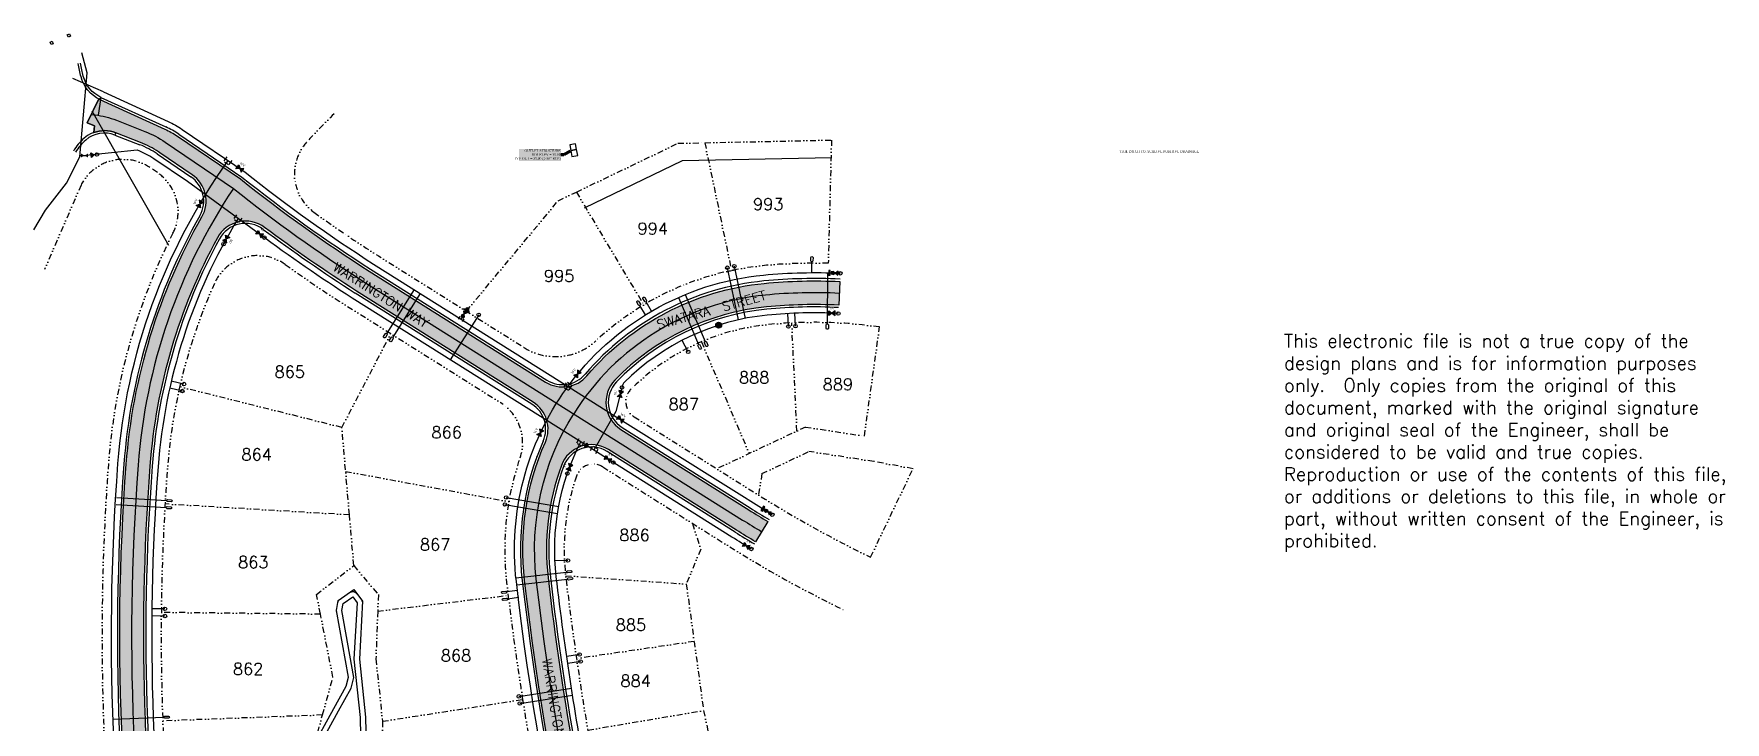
# Model space of a CAD drawing. Header units: feet. Extents: x 2247650 to 2249098, y 83114 to 84783.
# Drawn here: x 2247669 to 2249098, y 84201 to 84783 of the extents above; entities that cross this region are included whole.
import ezdxf
from ezdxf.enums import TextEntityAlignment as Align

# ---------------------------------------------------------------- set-up
doc = ezdxf.new("R2010")
doc.units = ezdxf.units.FT
doc.header["$MEASUREMENT"] = 0
doc.linetypes.add('DIVIDE', pattern=[1.25, 0.5, -0.25, 0, -0.25, 0, -0.25])
doc.layers.get('0').update_dxf_attribs({"lineweight": 0})
for name, color, linetype in [('BARSCALE', 3, 'Continuous'), ('C-TEXT-LOT-NUMBERS', 1, 'Continuous'), ('C-TEXT-XSECT', 2, 'Continuous'), ('C-WATERLINE-EXISTING', 1, 'ECEC EXISTING W'), ('CURB-BOC', 3, 'Continuous'), ('CURB-EOP', 2, 'Continuous'), ('DISCLAIMER', 2, 'Continuous'), ('LINES-GRADING-NO PLOT', 6, 'Continuous'), ('MODEL-GRADING', 7, 'Continuous'), ('P-UTIL-SS', 2, 'Continuous'), ('ROAD-CL-PROPOSED', 2, 'Continuous'), ('SC-STORMWATER', 30, 'Continuous'), ('SEWER-PRESSURE-EXISTING', 1, 'ECEC EXISTING PS'), ('SEWER-PRESSURE-PROPOSED', 4, 'ECEC PR PS'), ('SL-CALCULATED', 7, 'DIVIDE'), ('SL-CURB-TC', 2, 'Continuous'), ('SL-E0P', 1, 'Continuous'), ('SW-PROPOSED', 3, 'Continuous'), ('TEXT-SW', 3, 'Continuous'), ('TEXT-WATER-PROPOSED', 3, 'Continuous'), ('WATERLINE-PROPOSED', 5, 'ECEC PR W'), ('WATERLINE-SERVICE', 3, 'Continuous')]:
    doc.layers.add(name, color=color, linetype=linetype)
doc.styles.add('ECES TIMES', font='times.ttf', dxfattribs={"width": 0.9990000000000001, "height": 0.1})
doc.styles.add('LINESHAPE', font='txt.shx')
doc.styles.get("Standard").update_dxf_attribs({"font": 'simplex.shx'})
doc.styles.add('TIMES', font='times.ttf', dxfattribs={"height": 4.800000000000001})
doc.linetypes.add('ECEC EXISTING PS', pattern='A,0.4,-0.1,0.4,-0.1,0.4,-0.1,0.4,-0.1,0.4,-0.1,["  PS",LINESHAPE,S=0.09,R=0,X=-0.28,Y=-0.04],-0.11', length=2.61)
doc.linetypes.add('ECEC EXISTING W', pattern='A,0.4,-0.1,0.4,-0.1,0.4,-0.1,0.4,-0.1,0.4,-0.1,["  W",LINESHAPE,S=0.09,R=0,X=-0.28,Y=-0.04],-0.04', length=2.54)
doc.linetypes.add('ECEC PR PS', pattern='A,2.5,-0.2,[" PS ",TIMES,S=0.02,R=0,X=-0.185,Y=-0.045],-0.1', length=2.8)
doc.linetypes.add('ECEC PR W', pattern='A,2.5,-0.2,[" W ",TIMES,S=0.02,R=0,X=-0.165,Y=-0.045],-0.05', length=2.75)
doc.dimstyles.get("Standard").update_dxf_attribs({"dimtxt": 0.18, "dimasz": 0.18, "dimexe": 0.18, "dimexo": 0.0625, "dimgap": 0.09, "dimtad": 0, "dimtih": 1, "dimtoh": 1, "dimdec": 4, "dimzin": 0, "dimdsep": 46, "dimtxsty": 'Standard', "dimcen": 0.09, "dimadec": 0, "dimazin": 0, "dimtfac": 1, "dimtdec": 4, "dimtofl": 0, "dimtmove": 0, "dimatfit": 3, "dimfxl": 1, "dimtolj": 1, "dimtzin": 0, "dimarcsym": 0})

# ---------------------------------------------------------------- blocks, each defined once
blk = doc.blocks.new('JB')
blk.add_lwpolyline([(-1, -1), (1, -1), (1, 1), (-1, 1)], close=True)
blk = doc.blocks.new('A$C784F61EA')
at = {"layer": 'WATERLINE-PROPOSED', "linetype": 'Continuous', "lineweight": -2}
for p, q in [((-2.233187295030802, -2.415273295890074), (-2.90008034510538, 1.552483360341284)), ((2.900080344174057, -1.552483360341284), (2.233187295962125, 2.415273295890074))]:
    blk.add_line(p, q, dxfattribs=at)
at = {"layer": 'WATERLINE-PROPOSED', "color": 5, "flags": 128}
for points in [[(1.552483360748738, 2.900080343708396), (-2.41527329524979, 2.233187295496464)], [(-1.552483359817415, -2.900080345571041), (2.415273296646774, -2.233187295496464)]]:
    blk.add_lwpolyline(points, dxfattribs=at)
blk = doc.blocks.new('A$C793941FC')
at = {"layer": 'WATERLINE-PROPOSED'}
h = blk.add_hatch(color=3, dxfattribs=at)
h.dxf.hatch_style = 1
h.paths.add_polyline_path([(6.229723403805565e-10, -3.334921783171296e-10), (2.900080344639719, -1.552483360341284), (2.233187296427786, 2.415273295890074)])
h.paths.add_polyline_path([(-2.900080344639719, 1.552483360341285), (-2.233187294565142, -2.415273295890075), (6.229723403805565e-10, -3.334920117836759e-10)])
at = {"layer": 'WATERLINE-PROPOSED', "color": 3, "linetype": 'Continuous', "lineweight": -2}
for p, q in [((-2.900080344639719, 1.552483360341284), (2.900080344639719, -1.552483360341284)), ((-2.233187294565141, -2.415273295890074), (-2.900080344639719, 1.552483360341284)), ((2.233187296427786, 2.415273295890074), (-2.233187294565141, -2.415273295890074)), ((2.900080344639719, -1.552483360341284), (2.233187296427786, 2.415273295890074))]:
    blk.add_line(p, q, dxfattribs=at)
at = {"layer": 'WATERLINE-PROPOSED', "color": 1, "linetype": 'Continuous', "lineweight": -2, "style": 'ECES TIMES', "width": 0.9990000000000001}
blk.add_text('WV', height=2, rotation=9.540988366794464, dxfattribs=at).set_placement((-0.5344977872446179, 3.140702776785474), align=Align.CENTER)
blk = doc.blocks.new('A$C06C51456')
at = {"layer": 'WATERLINE-PROPOSED', "color": 3, "linetype": 'Continuous', "lineweight": -2}
for p, q in [((-2.233187295030802, -2.415273295890074), (-2.90008034510538, 1.552483360341284)), ((2.900080344174057, -1.552483360341284), (2.233187295962125, 2.415273295890074))]:
    blk.add_line(p, q, dxfattribs=at)
at = {"layer": 'WATERLINE-PROPOSED', "color": 3, "flags": 128}
blk.add_lwpolyline([(-1.552483359817415, -2.900080345571041), (2.415273296646774, -2.233187295496464)], dxfattribs=at)
blk = doc.blocks.new('A$C74F005D0')
at = {"layer": 'SEWER-PRESSURE-PROPOSED'}
h = blk.add_hatch(color=2, dxfattribs=at)
h.dxf.hatch_style = 1
h.paths.add_polyline_path([(2.14640971663016e-10, -6.79617362386864e-10), (0.9906714227981865, -3.136756401407183), (3.28517286432907, 0.1682553013524738)])
h.paths.add_polyline_path([(-0.990671422798187, 3.136756401407184), (-3.285172862932086, -0.1682553026621463), (2.14640971663016e-10, -6.796172513645615e-10)])
at = {"layer": 'SEWER-PRESSURE-PROPOSED', "color": 2, "linetype": 'Continuous', "lineweight": -2}
for p, q in [((-3.285172862932086, -0.1682553026621463), (-0.9906714227981865, 3.136756401407183)), ((3.28517286432907, 0.1682553013524739), (-3.285172862932086, -0.1682553026621463)), ((-0.9906714227981865, 3.136756401407183), (0.9906714227981865, -3.136756401407183)), ((0.9906714227981865, -3.136756401407183), (3.28517286432907, 0.1682553013524739))]:
    blk.add_line(p, q, dxfattribs=at)
at = {"layer": 'SEWER-PRESSURE-PROPOSED', "color": 2, "linetype": 'Continuous', "lineweight": -2, "style": 'ECES TIMES', "width": 0.9990000000000001}
blk.add_text('SV', height=2, rotation=325.2297198034204, dxfattribs=at).set_placement((1.811494105961174, 2.62072335841367), align=Align.CENTER)
blk = doc.blocks.new('A$C26D345D0')
at = {"layer": 'SEWER-PRESSURE-PROPOSED', "color": 2, "linetype": 'Continuous', "lineweight": -2}
for p, q in [((-3.286233744118363, -0.1460765850788448), (-0.9694757796823978, 3.14337196413544)), ((0.9694757787510753, -3.143371963480604), (3.286233744584024, 0.1460765844240086))]:
    blk.add_line(p, q, dxfattribs=at)
at = {"layer": 'SEWER-PRESSURE-PROPOSED', "color": 2, "linetype": 'Continuous', "flags": 128}
blk.add_lwpolyline([(-3.143371963873506, -0.9694757803081302), (0.1460765851661563, -3.286233744802303)], dxfattribs=at)
blk = doc.blocks.new('A$C1994128B')
at = {"layer": 'SEWER-PRESSURE-PROPOSED'}
h = blk.add_hatch(color=2, dxfattribs=at)
h.dxf.hatch_style = 1
h.paths.add_polyline_path([(-1.883814336266369, -2.696648686382106), (-4.440892098500626e-16, 0), (-3.08433525217697, 1.143480055063264)])
at = {"layer": 'SEWER-PRESSURE-PROPOSED', "color": 2, "linetype": 'Continuous', "flags": 128}
blk.add_lwpolyline([(-1.883814336266369, -2.696648686382105), (-3.08433525217697, 1.143480055063264), (0, 0)], close=True, dxfattribs=at)
blk = doc.blocks.new('FIRE HYDRANT')
at = {"layer": 'WATERLINE-PROPOSED', "linetype": 'Continuous'}
h = blk.add_hatch(color=3, dxfattribs=at)
h.dxf.hatch_style = 1
h.paths.add_polyline_path([(7.282214208971709, -5.980187426743214), (4.038066209759563, -10.17728956202336), (7.282214208971709, -10.17728956179053), (4.038066209759563, -5.980187424880569)])
edge = h.paths.add_edge_path()
edge.add_arc((5.664920657873154, -3.188958893719246), 1.259227396750154, 0, 360)
edge = h.paths.add_edge_path()
edge.add_line((4.565457385033369, -3.802827080435236), (3.206446042750031, -4.561609886775841))
edge.add_line((3.206446042750031, -4.561609886775841), (3.411068764515221, -4.928097648502444))
edge.add_line((3.411068764515221, -4.928097648502444), (4.83316195057705, -4.134094078282942))
edge.add_line((6.815693170297891, -3.700208600101178), (8.23812622204423, -4.332147989378427))
edge.add_line((8.23812622204423, -4.332147989378427), (8.067709646653384, -4.715738823128049))
edge.add_line((8.067709646653384, -4.715738823128049), (6.579674704000354, -4.05465471111529))
at = {"layer": 'WATERLINE-PROPOSED', "color": 3, "linetype": 'Continuous', "flags": 128}
for points in [[(4.565457385033369, -3.802827080435236), (3.206446042750031, -4.561609886775841), (3.411068764515221, -4.928097648502444), (4.83316195057705, -4.134094078282942)], [(6.815693170297891, -3.700208600101178), (8.23812622204423, -4.332147989378427), (8.067709646653384, -4.715738823128049), (6.579674704000354, -4.05465471111529)]]:
    blk.add_lwpolyline(points, dxfattribs=at)
at = {"layer": 'WATERLINE-PROPOSED', "color": 3, "linetype": 'Continuous'}
for points in [[(3.622492637950927, -11.7149130571197), (3.622492637950927, -14.43177648629353)], [(4.301708494778723, -11.22800804879807), (7.018571925349534, -11.22800804833241)], [(5.660140210296959, -3.084132212403347), (5.660140210296959, -13.07334477193945)], [(7.697787781711668, -11.71491305758536), (7.697787781246006, -14.43177648745768)]]:
    blk.add_lwpolyline(points, dxfattribs=at)
at = {"layer": 'WATERLINE-PROPOSED', "color": 3, "linetype": 'Continuous', "flags": 128}
blk.add_lwpolyline([(7.282214208971709, -5.980187426743214), (4.038066209759563, -10.17728956202336), (7.282214208971709, -10.17728956179053), (4.038066209759563, -5.980187424880569)], close=True, dxfattribs=at)
at = {"layer": 'WATERLINE-PROPOSED', "color": 3, "linetype": 'Continuous'}
blk.add_circle((5.664920657873154, -3.188958893719246), 1.259227396750154, dxfattribs=at)
blk = doc.blocks.new('BLOW-OFF')
at = {"layer": 'WATERLINE-PROPOSED', "linetype": 'Continuous'}
h = blk.add_hatch(color=3, dxfattribs=at)
h.dxf.hatch_style = 1
h.paths.add_polyline_path([(2.549150467850268, -0.06090529315406457), (3.740298497024924, 5.108362444851082), (5.796030135359615, 2.598688427533489), (0.4934188281185925, 2.448768722999375)])
at = {"layer": 'TEXT-WATER-PROPOSED'}
blk.add_line((0, 0), (6.686555522494018, 5.370272585510975), dxfattribs=at)
blk.add_lwpolyline([(5.410603046882898, 6.958967933285749), (7.962507998105139, 3.781577237736201), (9.021638229023665, 4.632212221011287), (6.469733278267086, 7.809602916328004)], close=True, dxfattribs=at)
at = {"layer": 'WATERLINE-PROPOSED', "color": 3, "linetype": 'Continuous', "flags": 128}
blk.add_lwpolyline([(2.549150467850268, -0.06090529315406457), (3.740298497024924, 5.108362444851082), (5.796030135359615, 2.598688427533489), (0.4934188281185925, 2.448768722999375)], close=True, dxfattribs=at)
at = {"layer": 'WATERLINE-PROPOSED', "color": 3, "linetype": 'Continuous'}
blk.add_lwpolyline([(4.702092953491956, 5.518602286523674), (6.433022882323712, 3.424508573778439)], dxfattribs=at)
blk.add_circle((0, 0), 1.5, dxfattribs=at)
blk = doc.blocks.new('WATER SERVICE')
at = {"layer": 'WATERLINE-SERVICE'}
blk.add_lwpolyline([(-0.8999999999068677, 3.75, -0.8333333334195668), (0.8999999999068677, 3.75), (0.8999999999068677, 0.75, -0.8333333336748219), (-0.8999999999068677, 0.75)], format="xyb", close=True, dxfattribs=at)
blk = doc.blocks.new('nwv')
at = {"linetype": 'Continuous'}
blk.add_solid([(-0.05062499999985448, 0.02922835737808782), (-0.05062499999985448, -0.02922835737808782), (0.05062499999985448, -0.02922835737808782), (0.05062499999985448, 0.02922835737808782)], dxfattribs=at)

msp = doc.modelspace()

# ---------------------------------------------------------------- hatches: boundary and pattern name
at = {"layer": 'BARSCALE'}
h = msp.add_hatch(color=254, dxfattribs=at)
h.dxf.hatch_style = 1
edge = h.paths.add_edge_path()
edge.add_arc((2247728.607661548, 84674.79272150634), 26.23232043521812, 68.57558733223327, 110.2857321461064)
edge.add_line((2247719.512861313, 84699.39799013108), (2247720.091914, 84705.047511))
edge.add_line((2247720.091914, 84705.047511), (2247714.097453, 84707.59810799999))
edge.add_line((2247714.097453, 84707.59810799999), (2247723.802348575, 84727.8306714976))
edge.add_line((2247723.802348575, 84727.8306714976), (2247724.78258041, 84727.36048651063))
edge.add_line((2247724.78258041, 84727.36048651063), (2247779.55605087, 84702.34520497073))
edge.add_arc((2247749.229675849, 84635.94256211568), 73.00000000000175, 55.81559174945761, 65.45361437732208, ccw=False)
edge.add_line((2247790.245330712, 84696.3306077556), (2247843.396521499, 84660.23023599916))
edge.add_arc((2248657.419297662, 85683.08470920192), 1307.235385637401, 231.4860190260196, 237.3507923342248)
edge.add_line((2247952.173500864, 84582.40640944264), (2248101.218673038, 84488.60933314716))
edge.add_arc((2248115.599560679, 84511.46081166973), 27.00000000000418, 237.8169806304406, 319.4813390086776)
edge.add_arc((2248307.949470527, 84347.070092631), 226.0272639943585, 95.60347505689288, 139.481339009, ccw=False)
edge.add_arc((2248328.152838859, 84139.85473027512), 434.2251846789575, 87.13961809053382, 95.58680223314508, ccw=False)
edge.add_line((2248349.82169489, 84573.53891454726), (2248348.823647941, 84553.56383251268))
edge.add_arc((2248328.152838859, 84139.85473027514), 414.2251846789425, 87.13961809051686, 95.58680223315179)
edge.add_arc((2248307.945917918, 84347.07583486238), 206.0212031806931, 95.60426626120615, 135.9941902761762)
edge.add_arc((2248179.181451839, 84471.44746934439), 26.99999999966781, 135.9941902751385, 237.8169806301117)
edge.add_line((2248164.800564198, 84448.59599082211), (2248272.997140551, 84380.50574422762))
edge.add_arc((2248800.308012452, 85218.40640531419), 990.0173096841814, 237.8168138628561, 238.9023912971567)
edge.add_line((2248288.966456708, 84370.66582775307), (2248278.636505134, 84353.54005476409))
edge.add_arc((2248800.306408773, 85218.40380268528), 1010.014252786197, 237.8168155223002, 238.90239295662332, ccw=False)
edge.add_line((2248262.344631188, 84363.57872309984), (2248154.264984841, 84431.59538332753))
edge.add_arc((2248139.884034604, 84408.74394419811), 26.99999999991908, 57.8168236823758, 159.8520917690012)
edge.add_arc((2248307.943040761, 84347.08369037253), 206.0134532713036, 159.8520917689189, 186.6400296927553)
edge.add_arc((2250608.415339468, 84614.8730489876), 2522.019484717076, 186.6397308942743, 193.7228557846362)
edge.add_arc((2248184.359239319, 84023.63105082249), 26.91001433073338, 195.1785800293746, 285.5865354790165)
edge.add_arc((2248326.780768117, 83505.9167084733), 510.037121913155, 96.14371782106463, 105.37058143142289, ccw=False)
edge.add_line((2248272.195197835, 84013.02446945358), (2248595.229246812, 84047.79575186127))
edge.add_arc((2248553.492131381, 84435.53424042907), 389.9783613501587, 276.1438009653874, 281.3714667568084)
edge.add_line((2248630.383830203, 84053.21135467205), (2248634.327212363, 84033.6039648116))
edge.add_arc((2248553.49204165, 84435.53482290778), 409.9789500865838, 276.1437971128137, 281.3714629042223, ccw=False)
edge.add_line((2248597.369676338, 84027.91061767907), (2248274.335652635, 83993.13933799186))
edge.add_arc((2248326.780768118, 83505.91670847357), 490.0371219130059, 96.14371782116145, 105.5009627093766)
edge.add_arc((2248203.031982415, 83952.11130089527), 27.00000000009651, 105.5009627084841, 195.4046224367584)
edge.add_arc((2250608.415339588, 84614.8730490154), 2522.019484841369, 195.4046224373526, 199.4669163677239)
edge.add_arc((2246373.286806886, 83117.87714053955), 1969.896636215834, 17.594206461275007, 19.46718441703672, ccw=False)
edge.add_arc((2248276.771089524, 83721.48608802084), 27.00000000020555, 197.5942064613278, 278.8261472969872)
edge.add_line((2248280.913883251, 83694.80580953391), (2248544.519434517, 83735.73729473975))
edge.add_arc((2248239.1625168, 85702.21752894574), 1990.047074498608, 278.8264518689996, 284.2373237014105)
edge.add_line((2248728.592408353, 83773.29406235249), (2248791.446296523, 83789.21933607211))
edge.add_line((2248791.446296523, 83789.21933607211), (2248834.768849309, 83800.1959602943))
edge.add_line((2248834.768849309, 83800.1959602943), (2248839.681025039, 83780.80857961522))
edge.add_line((2248839.681025039, 83780.80857961522), (2248796.358472253, 83769.83195539303))
edge.add_line((2248796.358472253, 83769.83195539303), (2248733.504584083, 83753.90668167341))
edge.add_arc((2248239.176890477, 85702.14701933463), 2009.975194363451, 278.8263549117743, 284.23722674419326, ccw=False)
edge.add_line((2248547.588258862, 83715.97413919376), (2248293.865080609, 83676.57714445196))
edge.add_arc((2248298.007874337, 83649.89686596519), 27.00000000002106, 98.82614729801578, 195.4515407109357)
edge.add_arc((2246373.286806084, 83117.87714032075), 1969.896637047628, 14.138498822543113, 15.451540711059181, ccw=False)
edge.add_line((2248283.511538722, 83599.057180919), (2248264.117376646, 83594.17184803865))
edge.add_arc((2246373.286806889, 83117.87714052811), 1949.896636216178, 14.13849882241527, 19.4671844173866)
edge.add_arc((2250608.415746775, 84614.87314341242), 2542.019900209687, 186.6397319509578, 199.466917424095, ccw=False)
edge.add_arc((2248307.942891275, 84347.08372413953), 226.0133086917348, 156.300606668632, 186.6400161835723, ccw=False)
edge.add_arc((2248076.266992085, 84448.77940796938), 26.99999999982735, 336.3006066681692, 417.8168084760404)
edge.add_line((2248090.647948386, 84471.63084328207), (2247941.452388995, 84565.5225612289))
edge.add_arc((2248657.419297691, 85683.08470923975), 1327.235385685018, 233.27781149871288, 237.3543181626198, ccw=False)
edge.add_arc((2247847.673750195, 84597.60526302643), 26.99999999974542, 53.27781150404049, 151.3746947165585)
edge.add_arc((2248243.45876579, 84381.58944790596), 477.8975614835069, 151.3746947169763, 175.6735874551015)
edge.add_arc((2249668.873691254, 84273.98091153249), 1907.368545337889, 175.6804703171542, 201.4243044113417)
edge.add_arc((2247952.652063048, 83603.78030387861), 65.00000000424285, 204.0668436126494, 262.9755564500352)
edge.add_arc((2247939.840233526, 83504.60383232939), 35.0037778772877, -150.9546150707664, 82.01452078145257, ccw=False)
edge.add_arc((2249668.663900529, 84273.97338171219), 1927.159917681944, 175.6797058773207, 204.0819533426016, ccw=False)
edge.add_arc((2248243.458765795, 84381.5894479016), 497.89756148819, 150.3259076804307, 175.6735874546167, ccw=False)
edge.add_arc((2247787.398609399, 84641.4482245563), 27.00000000000803, 330.32609848544, 415.8155917481297)
edge.add_line((2247802.568783116, 84663.78352910768), (2247775.292358196, 84682.30971949139))
edge.add_line((2247775.292358196, 84682.30971949139), (2247774.241938117, 84683.02316644859))
edge.add_arc((2247730.978850112, 84619.32618680006), 77.00000000029358, 55.81559175039202, 68.57558733287732)
edge.add_line((2247759.104906285, 84691.00550713866), (2247738.189631913, 84699.21239552842))
at = {"layer": 'P-UTIL-SS'}
h = msp.add_hatch(color=256, dxfattribs=at)
edge = h.paths.add_edge_path()
edge.add_arc((2248247.381150876, 84536.72062823406), 2.5, 0, 360)
at = {"layer": 'TEXT-SW', "linetype": 'Continuous', "lineweight": -3, "true_color": 0x212830}
msp.add_hatch(color=250, dxfattribs=at).paths.add_polyline_path([(2248078.611308987, 84685.6143999117), (2248078.611308987, 84675.46568566034), (2248114.208488511, 84675.46568566034), (2248114.208488511, 84685.6143999117)])

# ---------------------------------------------------------------- linework, layer by layer
at = {"layer": 'C-WATERLINE-EXISTING'}
msp.add_line((2247727.690588973, 84733.72786322296), (2247701.794602119, 84745.03217666406), dxfattribs=at)
at = {"layer": 'CURB-BOC'}
for p, q in [((2247725.61344, 84729.17973699987), (2247780.386910459, 84704.1644554599)), ((2247737.459085, 84697.35059500016), (2247758.374359372, 84689.1437066104)), ((2247791.369047283, 84697.98507475943), (2247844.582801953, 84661.84220951644)), ((2247773.118221545, 84681.36869944475), (2247801.445066544, 84662.12906210386)), ((2247953.245640827, 84584.0947761545), (2248102.283923975, 84490.30203525994)), ((2248089.582692364, 84469.93814437001), (2247940.380306324, 84563.83415846222)), ((2248165.865815135, 84450.28869293488), (2248274.062391487, 84382.1984463404)), ((2248261.279375374, 84361.88602405679), (2248153.199733904, 84429.90268121475))]:
    msp.add_line(p, q, dxfattribs=at)
for centre, radius, start, end in [((2247749.229675849, 84635.94256211568), 74.99999999991554, 55.81559174958399, 65.4536143774635), ((2247730.978850112, 84619.32618680033), 75.0000000002086, 55.81559175016559, 68.57558733246833), ((2247787.398609399, 84641.44822455625), 24.99999999988174, 330.3260984853183, 55.81559174860192), ((2248657.419297662, 85683.08470919795), 1305.235385633924, 231.4827016331814, 237.3504353008969), ((2248243.458751279, 84381.58945233944), 499.8975466797571, 150.3259080621376, 175.6735878363083), ((2247847.673750195, 84597.60526302643), 25.0000000000032, 53.27781150370927, 151.3746947161787), ((2248243.45876579, 84381.58944790652), 475.8975614837296, 151.3746947170703, 175.6735874551712), ((2248657.41929769, 85683.08470924056), 1329.235385685136, 233.2778114987643, 237.3546663622128), ((2248307.949470527, 84347.07009263041), 228.0272639948576, 95.60347505676681, 139.4813390089098), ((2248328.152933432, 84139.85078028802), 436.2291250254462, 87.13965638616223, 95.58684052878334), ((2248328.152838859, 84139.85473027512), 412.2251846789551, 87.1396180905022, 95.58680223312659), ((2248307.945533766, 84347.07662985331), 204.0203745676943, 95.60435189582445, 135.9942759108765), ((2248115.599560679, 84511.46081166985), 25.00000000006103, 237.8169806307566, 319.4813390082577), ((2248179.181451839, 84471.44746934448), 25.00000000006482, 135.9941902762461, 237.8169806294803), ((2248076.266992085, 84448.7794079695), 24.9999999997037, 336.3006066677014, 57.81680847599342), ((2248307.942872527, 84347.08372695175), 228.0132903951053, 156.3006054222175, 186.640014937098), ((2248139.884035742, 84408.7439408626), 25.00000221672774, 57.81681740586291, 159.8520854907391), ((2249668.66432932, 84273.97345638633), 1929.16033961857, 175.6797027050919, 204.0844894681494), ((2249668.873158001, 84273.98083137076), 1905.368019652039, 175.6804739304312, 201.4243080246188), ((2248307.943040761, 84347.08369037222), 204.0134532714064, 159.8520917688354, 186.6400296926676), ((2248800.308173626, 85218.40666688497), 988.0176169103381, 237.8168136940436, 238.9023911283504), ((2248800.306408779, 85218.40380268153), 1012.014252786027, 237.8168155219157, 238.9023929562279), ((2250608.415422569, 84614.87306391302), 2520.019568986157, 186.6397307757433, 193.722266931516), ((2250608.415787413, 84614.87315283502), 2544.019941664864, 186.6397320559217, 199.46691752906)]:
    msp.add_arc(centre, radius, start, end, dxfattribs=at)
at = {"layer": 'CURB-EOP', "color": 2, "flags": 128}
for points in [[(2247738.189631913, 84699.21239552823, 0.184031174717609), (2247719.512861313, 84699.39799013108), (2247720.091914, 84705.047511), (2247714.097453, 84707.59810799999), (2247723.802348575, 84727.8306714976), (2247724.78258041, 84727.36048651063), (2247779.55605087, 84702.34520497073, -0.04207861564675967), (2247790.245330712, 84696.3306077556), (2247843.396521499, 84660.23023599916, 0.02559548828080947), (2247952.173500864, 84582.40640944264), (2248101.218673038, 84488.60933314716, 0.3722163550555022), (2248136.124809555, 84493.91902844844, -0.1938273116712526), (2248285.879431327, 84572.01728074098, -0.03687449342776822), (2248349.82169489, 84573.53891454726), (2248348.823647941, 84553.56383251268, 0.03687449342787204), (2248287.826504368, 84552.11228371576, 0.1780817707761393), (2248159.761179144, 84490.20521463586, 0.4760267468832019), (2248164.800564198, 84448.59599082211), (2248272.997140551, 84380.50574422762, 0.004736760554072406), (2248288.966456708, 84370.66582775307), (2248278.636505134, 84353.54005476409, -0.004736760554171191), (2248262.344631188, 84363.57872309984), (2248154.264984841, 84431.59538332753, 0.4771644425716261), (2248114.536257198, 84418.04395390593, 0.1174196446903122), (2248103.31147993, 84323.26211946105, 0.03091580666512849), (2248158.387995741, 84016.58524509908, 0.4163005516297166)], [(2247909.238691523, 83487.6094187559, -0.1245665429357114), (2247746.979981612, 84419.15004684438, -0.1110533027698723), (2247810.857751314, 84628.08152486628, 0.3913395893249101), (2247802.568783116, 84663.78352910768), (2247775.292358196, 84682.30971949139), (2247774.241938117, 84683.02316644859, 0.05573358370415177), (2247759.104906285, 84691.00550713866), (2247738.189631913, 84699.21239552842)], [(2248211.712768106, 83767.7131791185, -0.05602767037964856), (2248083.445623445, 84320.94960003375, -0.1331594143283213), (2248100.989997014, 84437.92707977514, 0.3714805139032182), (2248090.647948386, 84471.63084328207), (2247941.452388995, 84565.5225612289, -0.0177889918916537), (2247863.818011385, 84619.2469549799, 0.4562368825530313), (2247823.973920491, 84610.54041173123, 0.10642298936422), (2247766.922990881, 84417.64127870215, 0.1128035077070231), (2247893.302492221, 83577.27316440381, 0.2628521483290169)]]:
    msp.add_lwpolyline(points, format="xyb", dxfattribs=at)
at = {"layer": 'CURB-EOP', "color": 0, "flags": 128}
msp.add_lwpolyline([(2247724.78258041, 84727.36048651063), (2247723.802348575, 84727.8306714976), (2247714.097453, 84707.59810799999), (2247720.091914, 84705.047511), (2247719.512861313, 84699.39799013115, -0.1840311747054168), (2247738.189631913, 84699.21239552823)], format="xyb", dxfattribs=at)
at = {"layer": 'LINES-GRADING-NO PLOT', "color": 3, "elevation": 34.5, "flags": 128}
msp.add_lwpolyline([(2247908.335852485, 84177.93032258359), (2247926.141678512, 84210.66969608983), (2247937.039807366, 84229.86348073438), (2247939.264429278, 84239.09433678025), (2247929.036241429, 84295.49346997713), (2247930.160288407, 84301.48486215327), (2247938.273616191, 84307.06406235072), (2247942.025302403, 84301.9841491439), (2247939.355333363, 84254.35678419177), (2247944.593040655, 84205.09069821825), (2247945.525767514, 84158.47711582296, 0.1820049121769687)], format="xyb", dxfattribs=at)
at = {"layer": 'MODEL-GRADING'}
for p, q in [((2247926.079962887, 84304.1402826791, 36), (2247939.308756604, 84313.2371773789, 36)), ((2247935.723836996, 84310.77197632706, 36), (2247936.478708893, 84311.19059709692, 35.99999930430204)), ((2247936.478708893, 84311.19059709692, 35.99999930430204), (2247937.299407037, 84311.45734318718, 35.99999999953434)), ((2247937.299407037, 84311.45734318718, 35.99999999953434), (2247938.156325997, 84311.56253134459, 35.99999926937744)), ((2247938.156325997, 84311.56253134459, 35.99999926937744), (2247939.016842762, 84311.50226175738, 35.99999998928979)), ((2247939.016842762, 84311.50226175738, 35.99999998928979), (2247939.851100759, 84311.27850505617, 35.99999943980947)), ((2247939.308756604, 84313.2371773787, 36), (2247946.609066097, 84303.35230521328, 36)), ((2247939.851100759, 84311.27850505617, 35.99999943980947), (2247940.626454079, 84310.89996558474, 35.99999999068677)), ((2247940.626454079, 84310.89996558474, 35.99999999068677), (2247941.31613748, 84310.37963980669, 35.99999961676076)), ((2247941.31613748, 84310.37963980669, 35.99999961676076), (2247941.893441364, 84309.737424599, 36)), ((2247924.460328877, 84295.50731383415, 36), (2247926.079962887, 84304.14028267913, 36)), ((2247934.667224428, 84239.22558824997, 36), (2247924.460328877, 84295.50731383418, 36)), ((2247924.536262166, 84295.50713135395, 36), (2247924.613404989, 84296.3232397181, 36)), ((2247924.608465265, 84294.69047667272, 36), (2247924.536262166, 84295.50713135395, 36)), ((2247925.737451967, 84302.31463189423, 36), (2247925.982920146, 84303.15805685008, 35.99999948451295)), ((2247925.982920146, 84303.15805685008, 35.99999948451295), (2247926.387720162, 84303.93796810927, 35.99999999953434)), ((2247926.387720162, 84303.93796810927, 35.99999999953434), (2247926.93747317, 84304.62547705323, 36)), ((2247926.93747317, 84304.62547705323, 36), (2247927.610509211, 84305.19277612958, 36)), ((2247946.609066097, 84303.3523052133, 36), (2247943.868714955, 84254.46945225494, 36)), ((2247945.645127576, 84304.65751139214, 36), (2247946.051397869, 84303.99426074047, 35.99999975319952)), ((2247946.051397869, 84303.99426074047, 35.99999975319952), (2247946.33744741, 84303.27077472676, 35.99999999860302)), ((2247946.33744741, 84303.27077472676, 35.99999999860302), (2247946.494532681, 84302.5094776242, 35.99999960325658)), ((2247946.494532681, 84302.5094776242, 35.99999960325658), (2247946.518248009, 84301.73227659846, 36)), ((2247943.868714955, 84254.46945225494, 36), (2247949.067822912, 84205.56643318245, 36)), ((2247932.813586277, 84231.53409387218, 36), (2247934.667224428, 84239.22558824997, 36)), ((2247922.228473474, 84212.89159310097, 36), (2247932.813586277, 84231.53409387218, 36)), ((2247903.485191992, 84178.43010449769, 36), (2247922.188511181, 84212.81968865916, 36)), ((2247922.188511181, 84212.81968865916, 36), (2247922.228473474, 84212.89159310097, 36)), ((2247949.067822912, 84205.56643318245, 36), (2247949.092140047, 84205.18072414305, 36)), ((2247949.092140047, 84205.18072414305, 36), (2247950.024866905, 84158.5671417471, 36))]:
    msp.add_line(p, q, dxfattribs=at)
at = {"layer": 'P-UTIL-SS'}
for p, q in [((2248254.706382784, 84585.2230466411), (2248263.983284004, 84541.18088453416)), ((2248260.595815417, 84586.4635780357), (2248269.87271155, 84542.42144008749)), ((2248044.670687455, 84545.4469742463), (2248020.710157776, 84507.37327928266)), ((2248306.268772198, 84535.50087680342, 0.003080169099256125), (2248305.745909725, 84546.46299453401, 0.003080169099256125)), ((2248312.280603093, 84535.78762438684, 0.003080169099256125), (2248311.757740553, 84546.7497435014, 0.003080169099256125)), ((2248221.637895165, 84514.16100641404), (2248216.451415419, 84523.81935188947)), ((2247794.417297796, 84481.02776650619), (2247783.714721919, 84483.47137729701)), ((2247795.757002968, 84486.89543426572), (2247785.054427105, 84489.33904505345)), ((2248066.906216957, 84385.11018533143), (2248111.2745759, 84377.54499616916)), ((2248067.917851154, 84391.04322259198), (2248112.285577592, 84383.47814127748)), ((2248120.118656185, 84337.83722668677), (2248108.742721781, 84337.45958702675)), ((2247779.697173583, 84296.94690149743), (2247768.645316571, 84297.06379285562)), ((2247779.633519968, 84290.92857256811), (2247768.581739985, 84291.0454631116)), ((2248129.883174144, 84258.42600154667), (2248119.009044609, 84256.84953044358)), ((2248130.746699529, 84252.46960508637), (2248119.873029674, 84250.89320062524)), ((2248078.589565532, 84222.98054297152), (2248123.031466686, 84229.91962610837)), ((2248079.518059961, 84217.03392771748), (2248123.959961115, 84223.9730108542))]:
    msp.add_line(p, q, dxfattribs=at)
for centre, radius in [((2247722.210153746, 84680.91228828799), 1.5), ((2247863.589461267, 84610.69350569244), 1.5), ((2247829.131251828, 84605.15657763254), 1.5), ((2248254.706382784, 84585.2230466411), 1.5), ((2248260.595815417, 84586.4635780357), 1.5), ((2248044.670687455, 84545.4469742463), 1.5), ((2248247.381150876, 84536.72062823406), 2.5), ((2248306.268772198, 84535.50087680342, 0.003080169099256125), 1.5), ((2248312.280603093, 84535.78762438684, 0.003080169099256125), 1.5), ((2248348.474331509, 84546.57255380056), 1.5), ((2248221.637895165, 84514.16100641404), 1.5), ((2247794.417297796, 84481.02776650619), 1.5), ((2247795.757002968, 84486.89543426572), 1.5), ((2248165.729389548, 84484.00258214858), 1.5), ((2248119.593552542, 84411.3568097101), 1.5), ((2248158.464279814, 84420.68188427569), 1.5), ((2248066.906216957, 84385.11018533143), 1.5), ((2248067.917851154, 84391.04322259198), 1.5), ((2248120.118656185, 84337.83722668677), 1.5), ((2248275.021, 84347.546), 1.5), ((2247779.697173583, 84296.94690149743), 1.5), ((2247779.633519968, 84290.92857256811), 1.5), ((2248129.883174144, 84258.42600154667), 1.5), ((2248130.746699529, 84252.46960508637), 1.5), ((2248078.589565532, 84222.98054297152), 1.5), ((2248079.518059961, 84217.03392771748), 1.5)]:
    msp.add_circle(centre, radius, dxfattribs=at)
at = {"layer": 'ROAD-CL-PROPOSED', "color": 2, "flags": 128}
for points in [[(2247717.533982215, 84714.76251229878), (2247720.600349833, 84714.3766650381, -0.06226839256785766), (2247738.632295663, 84709.78098924467), (2247762.757640853, 84700.31450977996, -0.05573358369769717), (2247779.860520975, 84691.29550146782), (2247837.465835684, 84652.1698817957, 0.0255313034655526), (2247946.812879827, 84573.96452630614), (2248267.670885869, 84372.04223366373, 0.004736760554122194), (2248283.801480921, 84362.10294125858)], [(2247837.465835684, 84652.1698817956, 0.1287934867542471), (2247756.951486247, 84418.39566277327, 0.1245043963740172), (2247918.176875361, 83492.11832788805, 1.598605096609689), (2247943.38694204, 83529.35478719693, -0.2279413657192764), (2247888.732166549, 83564.54706755775)], [(2248349.322671415, 84563.55137352996, 0.036874493427818), (2248286.852967848, 84562.06478222836, 0.2322378015463048), (2248124.945283255, 84461.8622797774)], [(2248273.814457684, 83596.61451447883, 0.02325496779461322), (2248221.141093316, 83771.0458482791, -0.05602767037965569), (2248093.378551688, 84322.1058597474, -0.170647995634188), (2248124.946246787, 84461.86167340737, -0.111199127409862)]]:
    msp.add_lwpolyline(points, format="xyb", dxfattribs=at)
at = {"layer": 'SC-STORMWATER'}
for p, q in [((2248094.03596914, 84466.24945206412, 39.67), (2248094.435438241, 84466.88421535557)), ((2248093.345685074, 84425.60639949687, 39.62), (2248093.814085783, 84425.43500826908)), ((2248116.727442211, 84416.2162502264, 39.62), (2248116.090108758, 84416.46626453663))]:
    msp.add_line(p, q, dxfattribs=at)
at = {"layer": 'SEWER-PRESSURE-EXISTING', "ltscale": 20, "flags": 128}
msp.add_lwpolyline([(2247668.906745656, 84617.25485191081), (2247678.674057078, 84633.74963029717), (2247696.524687464, 84656.64034284245), (2247707.63922459, 84678.85780325343), (2247714.038498199, 84749.88633891255), (2247709.323252314, 84766.71774336605)], dxfattribs=at)
at = {"layer": 'SEWER-PRESSURE-PROPOSED'}
for p, q in [((2247707.75104815, 84680.09898532234), (2247712.999696693, 84679.94942353536)), ((2247756.170457344, 84684.63734513494), (2247712.965087244, 84679.9456652884))]:
    msp.add_line(p, q, dxfattribs=at)
at = {"layer": 'SEWER-PRESSURE-PROPOSED', "ltscale": 40, "flags": 128}
for points in [[(2248135.031326645, 84435.42870541842), (2248086.919552308, 84465.70639708989), (2247937.700122098, 84559.6131374158, -0.01779429618818346), (2247859.632462187, 84613.63614595527), (2247798.635775115, 84657.99289459431), (2247770.308930116, 84677.23253193514, 0.05573358370235929), (2247756.547992087, 84684.48920528975), (2247756.170457344, 84684.63734513488)], [(2247841.470162713, 84626.8437575675, 0.1186279848275821), (2247773.903044125, 84417.11320985244, 0.1120162831446458), (2247897.668821059, 83585.33447024284, 0.113073119508281)], [(2248348.474331509, 84546.57255380056, 0.03687449342770753), (2248288.507979932, 84545.14553475693, 0.1730635362139256), (2248167.51539395, 84488.10319155436, 0.1337096647561015), (2248166.206170946, 84485.8254215398), (2248160.439862228, 84463.77956421777), (2248142.063439987, 84431.00325733436)], [(2248138.678333948, 84139.79359982046, -0.01856226235441115), (2248110.264525486, 84324.0715374565, -0.1486779039562311), (2248130.917931584, 84438.01734633034)], [(2248275.021022169, 84347.54603416614, -0.004736760554145166), (2248258.616235838, 84357.65427644916), (2248150.536606563, 84425.67092593279), (2248137.234069826, 84434.04247554495)]]:
    msp.add_lwpolyline(points, format="xyb", dxfattribs=at)
at = {"layer": 'SL-CALCULATED', "ltscale": 10}
for p, q in [((2248127.210914574, 84649.15634176375, 40.38570899999999), (2248212.930255665, 84690.3182496772)), ((2248212.930255665, 84690.3182496772, 40.38570899999999), (2248235.695105425, 84690.80251757687)), ((2248235.695105425, 84690.80251757687, 40.38570899999999), (2248342.730890024, 84693.07944868531)), ((2248235.695105425, 84690.80251757687, 40.38570899999999), (2248258.266493812, 84582.92172106437)), ((2248342.730890024, 84693.07944868531, 40.38570899999999), (2248339.987926006, 84588.92556134354)), ((2248034.222988445, 84548.49418528966, 40.38570899999999), (2248111.850124037, 84641.78018327344)), ((2248111.850124037, 84641.78018327344, 40.38570899999999), (2248127.210914574, 84649.15634176375)), ((2248127.210914574, 84649.15634176375, 40.38570899999999), (2248184.106426904, 84553.84684235978)), ((2248313.515958585, 84447.23860862882, 40.38570899999999), (2248309.132105425, 84538.63353097944)), ((2247929.074905, 84450.297781, 40.38570899999999), (2247970.482765279, 84529.53002889873)), ((2248232.775943415, 84522.68538812443, 40.38570899999999), (2248273.197125993, 84428.24185526464)), ((2248370.45306771, 84442.95579727032, 40.38570899999999), (2248383.285666171, 84535.2681172322)), ((2247935.470366573, 84376.41406377307, 40.38570899999999), (2247929.074905, 84450.297781)), ((2248320.689580808, 84450.61855599652, 40.38570899999999), (2248245.814333474, 84415.34008895703)), ((2248320.689580808, 84450.61855599652, 40.38570899999999), (2248370.45306771, 84442.95579727032)), ((2248283.987880676, 84411.21636746268, 40.38570899999999), (2248323.682526719, 84429.9190270457)), ((2248378.358119479, 84421.49988478686, 40.38570899999999), (2248323.682526719, 84429.9190270457)), ((2247932.258169585, 84413.10873657996, 40.72439996879952), (2248070.34172235, 84387.58321563441)), ((2248283.987880676, 84411.21636746268, 40.38570899999999), (2248280.986643744, 84393.20093381843)), ((2248375.705466709, 84340.69835756846, 40.38570899999999), (2248411.592056618, 84415.39500785954)), ((2248411.592056618, 84415.39500785954, 40.38570899999999), (2248378.358119479, 84421.49988478686)), ((2247935.470366573, 84376.41406377307, 40.38570899999999), (2247779.862143009, 84385.61488759909)), ((2247939.179492817, 84333.56429735008, 40.38570899999999), (2247935.470366573, 84376.41406377307)), ((2248225.279964258, 84369.18110941428, 40.38570899999999), (2248232.23758115, 84347.33216282213)), ((2248232.23758115, 84347.33216282213, 40.38570899999999), (2248220.081329554, 84317.96902356336)), ((2247907.691210891, 84309.15705044798, 40.38570899999999), (2247939.179492817, 84333.56429735008)), ((2247939.179492817, 84333.56429735008, 40.38570899999999), (2247959.946714948, 84309.00848164513)), ((2248118.21117983, 84324.99386713878, 40.38570899999999), (2248220.081329554, 84317.96902356336)), ((2247910.992118565, 84292.53157275498, 40.38570899999999), (2247907.691210891, 84309.15705044798)), ((2247959.946714948, 84309.00848164513, 40.38570899999999), (2247959.41533632, 84295.06860586542)), ((2247959.41533632, 84295.06860586542, 40.38570899999999), (2248069.833552285, 84308.39924662927)), ((2248220.081329554, 84317.96902356336, 40.38570899999999), (2248226.720418148, 84269.43097042323)), ((2247910.992118565, 84292.53157275498, 40.38570899999999), (2247776.679813469, 84293.9693139027)), ((2247959.41533632, 84295.06860586542, 40.38570899999999), (2247957.877576089, 84254.72790441553)), ((2247921.547233373, 84239.36927830304, 40.38570899999999), (2247910.992118565, 84292.53157275498)), ((2248226.720418148, 84269.43097042323, 40.38570899999999), (2248127.360126584, 84255.01943128336)), ((2248226.720418148, 84269.43097042323, 40.38570899999999), (2248234.697081849, 84211.1139708758)), ((2247957.877576089, 84254.72790441553, 40.38570899999999), (2247963.479402341, 84201.96444032686)), ((2247912.74911546, 84207.36663433122, 40.38570899999999), (2247921.547233373, 84239.36927830304)), ((2247963.479402341, 84201.96444032686, 40.38570899999999), (2248082.003770802, 84220.46783679652)), ((2248136.891868799, 84194.47773331423, 40.38570899999999), (2248234.697081849, 84211.1139708758)), ((2248234.697081849, 84211.1139708758, 40.38570899999999), (2248246.624007054, 84153.54650997007)), ((2247912.74911546, 84207.36663433122, 40.38570899999999), (2247777.944722468, 84202.28867904797)), ((2247905.308224534, 84180.30082486186, 40.38570899999999), (2247912.74911546, 84207.36663433122)), ((2247963.479402341, 84201.96444032686, 40.38570899999999), (2247963.876793719, 84160.71635455197))]:
    msp.add_line(p, q, dxfattribs=at)
at = {"layer": 'SL-CALCULATED', "color": 4, "ltscale": 10}
msp.add_line((2247773.238231651, 84665.57215755348, 40.38570899999999), (2247766.864032164, 84669.9015237959), dxfattribs=at)
at = {"layer": 'SL-CALCULATED', "color": 3, "ltscale": 10}
msp.add_line((2247708.777759715, 84655.02918192028, 40.38570899999999), (2247677.897065145, 84583.57676206683), dxfattribs=at)
at = {"layer": 'SL-CALCULATED', "color": 3, "ltscale": 10, "flags": 128}
for points in [[(2247905.530355535, 84632.11859097713, 0.01691550532516414), (2247960.128535613, 84595.1232907073), (2248083.032053867, 84517.77767453996)], [(2247786.409141509, 84614.33297524764, 0.09919706742192472), (2247732.022724661, 84420.28162295102, 0.1247041427063626), (2247896.242412521, 83479.65191755038)], [(2247881.297936476, 84587.93770270278, 0.01535013681273257), (2247933.497224115, 84552.80576185811), (2248063.133681525, 84471.22297384188)], [(2248339.987926047, 84588.92556134248, 0.03099847171610545), (2248284.403408451, 84586.94448848619, 0.1644000290875696), (2248143.73040649, 84523.49694742175)], [(2247821.49215243, 84571.89850544531, 0.08723949538524248), (2247781.881097523, 84416.52095072746, 0.1123030515633889), (2247906.099236015, 83585.53655712483)], [(2248383.283833592, 84535.25493450063, 0.05908004576005851), (2248289.286809148, 84537.18353594681, 0.1726647401750194), (2248173.371051654, 84482.64355455647)], [(2248175.9493953, 84459.30295283996), (2248280.986643613, 84393.20093390088, 0.02778939818260393), (2248375.705466756, 84340.69835754564)], [(2248242.912528427, 83616.19897850642, 0.01982420368350006), (2248197.570280292, 83762.71417537762, -0.0560276703796554), (2248068.546231147, 84319.2152098937, -0.1111991274098931), (2248079.707523875, 84424.51776153571)], [(2248127.269511216, 84409.07736977076, 0.1120729782226732), (2248118.210872876, 84324.99650403556, 0.03052495580994793), (2248172.033852819, 84023.94826386086)], [(2248149.446909606, 84416.90435136312), (2248254.355249165, 84350.88345725398, 0.02778939818260393), (2248353.931372436, 84295.68848288945)]]:
    msp.add_lwpolyline(points, format="xyb", dxfattribs=at)
msp.add_lwpolyline([(2247929.074905, 84450.297781), (2247792.176356085, 84484.62619257782)], dxfattribs=at)
at = {"layer": 'SL-CALCULATED', "color": 3, "ltscale": 10}
for centre, radius, start, end in [((2248243.559361313, 84381.56124901421, 40.38570899999999), 463, 133.9006140529081, 138.0270859733421), ((2247929.075330062, 84664.45485814784, 40.38570899999999), 40, 138.0270859733421, 233.9405506024512), ((2247744.388977934, 84636.81267465657, 40.38570899999999), 40, 55.81434018400325, 152.9085099687377), ((2247750.763900215, 84632.48281748012, 40.38570899999999), 40, 333.0157178099962, 55.81559175466721), ((2247857.955842183, 84555.45468199898, 40.38570899999999), 40, 54.29921321749794, 155.7263235846286), ((2248109.663327276, 84560.09522735942, 40.38570899999999), 50, 237.8169806413344, 312.9485686167093), ((2248183.938777323, 84471.99821868549, 40.38570899999999), 15, 134.7903783235574, 237.8169806413344), ((2248041.828235191, 84437.36920069165, 40.38570899999999), 40, 341.2584607344271, 57.81772274797057), ((2248141.457527583, 84404.20908551723, 40.38570899999999), 15, 57.8169806413344, 161.0615475620341)]:
    msp.add_arc(centre, radius, start, end, dxfattribs=at)
at = {"layer": 'SL-CURB-TC'}
for p, q in [((2247724.78258041, 84727.3604865108, 41.068613), (2247725.61344, 84729.179737, 41.068613)), ((2247738.189631913, 84699.21239552823, 40.933105), (2247737.459085, 84697.35059499998, 40.933105))]:
    msp.add_line(p, q, dxfattribs=at)
at = {"layer": 'SL-CURB-TC', "flags": 128}
for points, elevation in [([(2247724.78258041, 84727.3604865108, -0.2269556405701469), (2247708.764223316, 84746.53206964662, -0.01727678737489459), (2247706.324073811, 84757.69918260757, -0.01727678737489459)], 41.068613), ([(2247725.61344, 84729.179737, -0.2269556405683333), (2247710.702206, 84747.02625899999, -0.01727678737485525), (2247708.291553, 84758.05838399999, 2.049645975668805)], 41.068613), ([(2247738.189631913, 84699.21239552823, 0.2785897229338432), (2247711.451418727, 84694.637064974, 0.08297254300719316), (2247702.405465518, 84683.72916903508, 0.08297254300719316)], 40.933105), ([(2247737.459085, 84697.35059499998, 0.2785897229332994), (2247712.759442, 84693.124096, 0.08297254300782299), (2247704.134317, 84682.723648, -1.372508941828619)], 40.933105)]:
    msp.add_lwpolyline(points, format="xyb", dxfattribs=dict(at, elevation=elevation))
at = {"layer": 'SL-E0P', "elevation": 40.58073599999999, "flags": 128}
msp.add_lwpolyline([(2247719.512861313, 84699.39799013108), (2247720.091914, 84705.047511), (2247714.097453, 84707.59810799999), (2247723.802326032, 84727.83062450148)], dxfattribs=at)
at = {"layer": 'SW-PROPOSED', "flags": 128}
for points, elevation in [([(2247697.139099999, 84782.01539999992), (2247698.9816, 84782.8506), (2247699.933599999, 84780.87490000017), (2247698.1054, 84780.01370000001)], 41.07439999980852), ([(2247685.3126, 84774.47259999998), (2247683.4623, 84773.71870000008), (2247682.615900001, 84775.76729999995), (2247684.371300001, 84776.55450000009)], 41.09280000021681)]:
    msp.add_lwpolyline(points, close=True, dxfattribs=dict(at, elevation=elevation))
at = {"layer": 'SW-PROPOSED', "elevation": 41.06861299974844, "flags": 128}
msp.add_lwpolyline([(2247725.61344, 84729.1797369998), (2247723.168649264, 84714.00825756113)], dxfattribs=at)
at = {"layer": 'SW-PROPOSED', "flags": 128}
for points in [[(2247718.034599999, 84717.6626), (2247782.574364, 84604.26635299998)], [(2248343.049907085, 84678.08284146519), (2248216.495954123, 84675.39070786256), (2248133.704011837, 84635.63451910776)]]:
    msp.add_lwpolyline(points, dxfattribs=at)
at = {"layer": 'TEXT-WATER-PROPOSED'}
for p, q in [((2248255.321777496, 84582.30145536689), (2248261.211210129, 84583.54198676173)), ((2247792.846208671, 84487.5600264573), (2247791.506503499, 84481.69235869753)), ((2248082.468018017, 84217.49452916929), (2248081.539523588, 84223.44114442333))]:
    msp.add_line(p, q, dxfattribs=at)
at = {"layer": 'WATERLINE-PROPOSED', "color": 5, "ltscale": 40, "flags": 128}
for points in [[(2247727.690588973, 84733.72786322296), (2247782.464059428, 84708.71258168512, -0.04207861567967542), (2247794.178338712, 84702.12124226891), (2247847.548713419, 84665.872000453, 0.02564085791235398), (2247955.926013861, 84588.31567837975), (2248104.947051316, 84494.53379054189), (2248168.526383027, 84454.52205892841), (2248292.657458388, 84376.61337864482)], [(2248253.715413404, 83606.83580772586, 0.02092946715268035), (2248205.11294046, 83765.38031070605, -0.05602767037942331), (2248076.492573684, 84320.1402181558, -0.1876844652419467), (2248119.03376935, 84483.45719200482, -0.1876844652419467)]]:
    msp.add_lwpolyline(points, format="xyb", dxfattribs=at)
at = {"layer": 'WATERLINE-PROPOSED', "ltscale": 40, "flags": 128}
for points in [[(2247974.745194153, 83527.96964238782, -1.044664461771513), (2247903.029665029, 83484.37268300662, -0.1246346856547649), (2247739.99989031, 84419.67761230175, -0.1374360165480769), (2247833.071554254, 84675.70490955768, -0.1364483900716118)], [(2248119.012851874, 84483.4689925427, -0.2151569456976733), (2248285.195928499, 84578.98383109842, -0.03687449342723837), (2248350.171005999, 84580.53019352526, -0.03687449342723837)]]:
    msp.add_lwpolyline(points, format="xyb", dxfattribs=at)
at = {"layer": 'WATERLINE-SERVICE'}
for p, q in [((2248326.158908243, 84581.07537456311), (2248326.179752997, 84590.22024217923)), ((2248339.259343571, 84580.94008555153), (2248339.160791645, 84537.70406084528)), ((2247990.313981773, 84566.67464967164), (2247967.094566274, 84529.7785979223)), ((2247995.392088111, 84563.47889686273), (2247972.172672612, 84526.58284511347)), ((2248185.652096996, 84545.42598034818), (2248180.949445853, 84553.27928894942)), ((2248190.799492367, 84548.50888825324), (2248186.097100656, 84556.36176360802)), ((2248213.498122265, 84560.09743495159, 40.38570899997895), (2248230.463901769, 84520.46313155675, 40.38570899997895)), ((2248219.014017369, 84562.45855781945, 40.38570899997895), (2248235.979796873, 84522.8242544249, 40.38570899997895)), ((2247738.573048789, 84385.05066267244), (2247780.816236904, 84382.5532433237)), ((2247738.649953804, 84391.05659243798), (2247781.170338912, 84388.54278518958)), ((2248076.164147592, 84323.11952161978, 40.38570899999999), (2248118.9898185, 84328.10476454115, 40.38570899999999)), ((2248077.535644474, 84312.35087577585), (2248068.34903231, 84311.24180907733)), ((2248076.860042467, 84317.16001367607, 40.38570899999999), (2248119.683580718, 84322.14500833978, 40.38570899999999)), ((2248078.509658732, 84306.4248985916), (2248069.068169061, 84305.28506144695)), ((2247735.777138866, 84203.75550399665), (2247778.893111652, 84205.39019110287))]:
    msp.add_line(p, q, dxfattribs=at)

# ---------------------------------------------------------------- block references
at = {"layer": 'P-UTIL-SS', "xscale": 59.99999999977936, "yscale": 59.99999999977936, "zscale": 59.99999999977936, "rotation": 359.8519900236222}
msp.add_blockref('nwv', (2247711.719579022, 84680.02968115645), dxfattribs=at)
at = {"layer": 'SEWER-PRESSURE-PROPOSED'}
for name, p, rotation in [('A$C1994128B', (2247719.92912421, 84680.68330958785), 348.9400561382276), ('A$C74F005D0', (2247831.37361892, 84609.47175337188), 276.1264311906206), ('A$C74F005D0', (2248164.297235475, 84478.52714441367), 110.1123879497746), ('A$C26D345D0', (2248130.91793114, 84438.01734717516), 8.845873497304598), ('A$C1994128B', (2248137.234069826, 84434.04247554495), 310.4564223420122), ('A$C26D345D0', (2248142.063440386, 84431.00325646777), 185.8793631872783), ('A$C74F005D0', (2248153.921905489, 84423.5404903271), 2.587260820831469), ('A$C74F005D0', (2248121.462093048, 84416.59240823518), 103.6188092903196)]:
    msp.add_blockref(name, p, dxfattribs=dict(at, rotation=rotation))
for name, p in [('A$C26D345D0', (2247841.470162713, 84626.84375756762)), ('A$C74F005D0', (2247859.632462187, 84613.63614595527))]:
    msp.add_blockref(name, p, dxfattribs=at)
at = {"layer": 'SW-PROPOSED', "color": 3, "linetype": 'Continuous', "lineweight": -3, "xscale": 2.500000000000001, "yscale": 2.500000000000001, "zscale": 11.04166666666667, "rotation": 190.8142241551545}
for p in [(2248124.503007867, 84687.07217467763, 35), (2248125.41651823, 84682.1478475038)]:
    msp.add_blockref('JB', p, dxfattribs=at)
at = {"layer": 'TEXT-WATER-PROPOSED'}
for name, p, rotation in [('BLOW-OFF', (2248350.171005999, 84580.53019352537), 138.9122832213459), ('FIRE HYDRANT', (2248031.972410832, 84555.94361460907), 327.4829832857105), ('A$C74F005D0', (2248343.117286069, 84546.80487016514), 34.06458422803277), ('BLOW-OFF', (2248292.657458388, 84376.61337864492), 109.1167783638077), ('A$C74F005D0', (2248270.779669144, 84350.11846802407), 5.133572774818514)]:
    msp.add_blockref(name, p, dxfattribs=dict(at, rotation=rotation))
at = {"layer": 'WATERLINE-PROPOSED', "color": 5}
for name, p, rotation in [('A$C06C51456', (2247833.071554254, 84675.70490955762), 315.3019825567238), ('A$C793941FC', (2247842.964257066, 84668.98577036426), 315.6887314354117), ('A$C793941FC', (2247809.146635184, 84639.06666454911), 51.12261862407093), ('A$C793941FC', (2248128.189002164, 84495.35319948709), 44.11913839154243), ('A$C784F61EA', (2248120.117757472, 84484.98656494558), 318.2759922569601), ('A$C793941FC', (2248096.844763063, 84445.73409902815), 55.79594332149735), ('A$C793941FC', (2248164.422731804, 84457.1045678502), 313.7363667098319)]:
    msp.add_blockref(name, p, dxfattribs=dict(at, rotation=rotation))
at = {"layer": 'WATERLINE-SERVICE'}
for p, rotation in [((2248326.179752997, 84590.22024217923), 359.8694005778182), ((2248180.949445853, 84553.27928894942), 30.91365772639104), ((2248186.097100656, 84556.3617636083), 30.91365775291894), ((2248339.160791645, 84537.70406084528), 179.8694005778182), ((2247967.094566273, 84529.7785979223), 147.8169806524362), ((2247972.172672612, 84526.58284511347), 147.8169806259083), ((2248235.979796873, 84522.8242544249, 40.38570899997895), 203.173731960257), ((2248230.463901769, 84520.46313155652, 40.38570899997895), 203.1737319867849), ((2247780.816236904, 84382.55324332323), 266.6166089199763), ((2247781.170338912, 84388.54278518958), 266.6166088934484), ((2248118.9898185, 84328.10476454115, 40.38570899999999), 276.6397928468334), ((2248119.683580718, 84322.14500833955, 40.38570899999999), 276.6397928733613), ((2248068.349032309, 84311.24180907733), 96.88379925653074), ((2248069.068169061, 84305.28506144695), 96.88379923000284), ((2247778.893111652, 84205.39019110287), 272.1712564262114)]:
    msp.add_blockref('WATER SERVICE', p, dxfattribs=dict(at, rotation=rotation))

# ---------------------------------------------------------------- texts
at = {"layer": 'C-TEXT-LOT-NUMBERS', "char_height": 10, "attachment_point": 1}
for s, insert in [('\\pi-2.9786;993', (2248279.408983101, 84643.94290573813)), ('\\pi-3.2167;994', (2248182.104250781, 84623.21241070177)), ('\\pi-2.9786;995', (2248102.796315474, 84583.27572928256)), ('865', (2247872.260916878, 84502.29711591375)), ('\\pi-2.9786;888', (2248267.535087386, 84497.49059617457)), ('889', (2248335.251855535, 84491.69825128706)), ('\\pi-2.9786;887', (2248208.054119913, 84474.93094164127)), ('866', (2248004.79136697, 84451.09087623777)), ('864', (2247844.288517536, 84432.45990228157)), ('867', (2247995.030402619, 84356.27935547389)), ('886', (2248163.451971821, 84364.30861856556)), ('863', (2247841.433403717, 84341.41502089628)), ('885', (2248160.437148337, 84288.50231328451)), ('862', (2247837.077403968, 84251.1840393929)), ('868', (2248012.690589838, 84262.6208725039)), ('884', (2248164.43966542, 84241.09197636695))]:
    msp.add_mtext_dynamic_manual_height_columns(s, width=19.7571253394708, gutter_width=1, heights=[0], dxfattribs=dict(at, insert=insert))
at = {"layer": 'C-TEXT-XSECT', "attachment_point": 1}
for s, insert, char_height, rotation in [('WARRINGTON WAY', (2247925.137171201, 84590.30305838003), 8, 327.65341372400985), ('SWATARA  STREET', (2248194.185186221, 84540.65188094118), 7.999999999999999, 15.49117748033255), ('WARRINGTON WAY', (2248106.148227832, 84255.53257307666), 8, 279.54343839557583)]:
    msp.add_mtext_dynamic_manual_height_columns(s, width=138.080091251526, gutter_width=1, heights=[0], dxfattribs=dict(at, insert=insert, char_height=char_height, rotation=rotation))
at = {"layer": 'DISCLAIMER', "insert": (2248724.91909855, 84529.02048248283), "char_height": 11.25, "width": 406.2750948972944, "attachment_point": 1}
msp.add_mtext('This electronic file is not a true copy of the design plans and is for information purposes only.  Only copies from the original of this document, marked with the original signature and original seal of the Engineer, shall be considered to be valid and true copies.  Reproduction or use of the contents of this file, or additions or deletions to this file, in whole or part, without written consent of the Engineer, is prohibited.', dxfattribs=at)
at = {"layer": 'TEXT-SW', "color": 3, "linetype": 'Continuous', "lineweight": -3, "char_height": 2, "attachment_point": 6, "style": 'ECES TIMES'}
for s, insert in [('OUTLET STRUCTURE\\PRIM ELEV = 39.00\\PINV OUT = 35.00 (2-30" RCP)', (2248113.808488511, 84680.54004278601)), ('TAIL DITCH TO ACHEIVE POSITIVE DRAINAGE', (2248653.230180202, 84683.46199331523))]:
    msp.add_mtext(s, dxfattribs=dict(at, insert=insert))

# ---------------------------------------------------------------- leaders
at = {"layer": 'TEXT-SW', "color": 3, "linetype": 'Continuous', "lineweight": -3}
msp.add_leader([(2248122.059986048, 84683.73125773207, 41.82166666666667), (2248116.608488511, 84680.54004278601, 41.82166666666667), (2248114.208488511, 84680.54004278601, 41.82166666666667)], dimstyle='Standard', override={"dimscale": 1, "dimasz": 2.399999999999999, "dimclrd": 256, "dimlwd": 65535}, dxfattribs=at)

doc.saveas('drawing.dxf')
